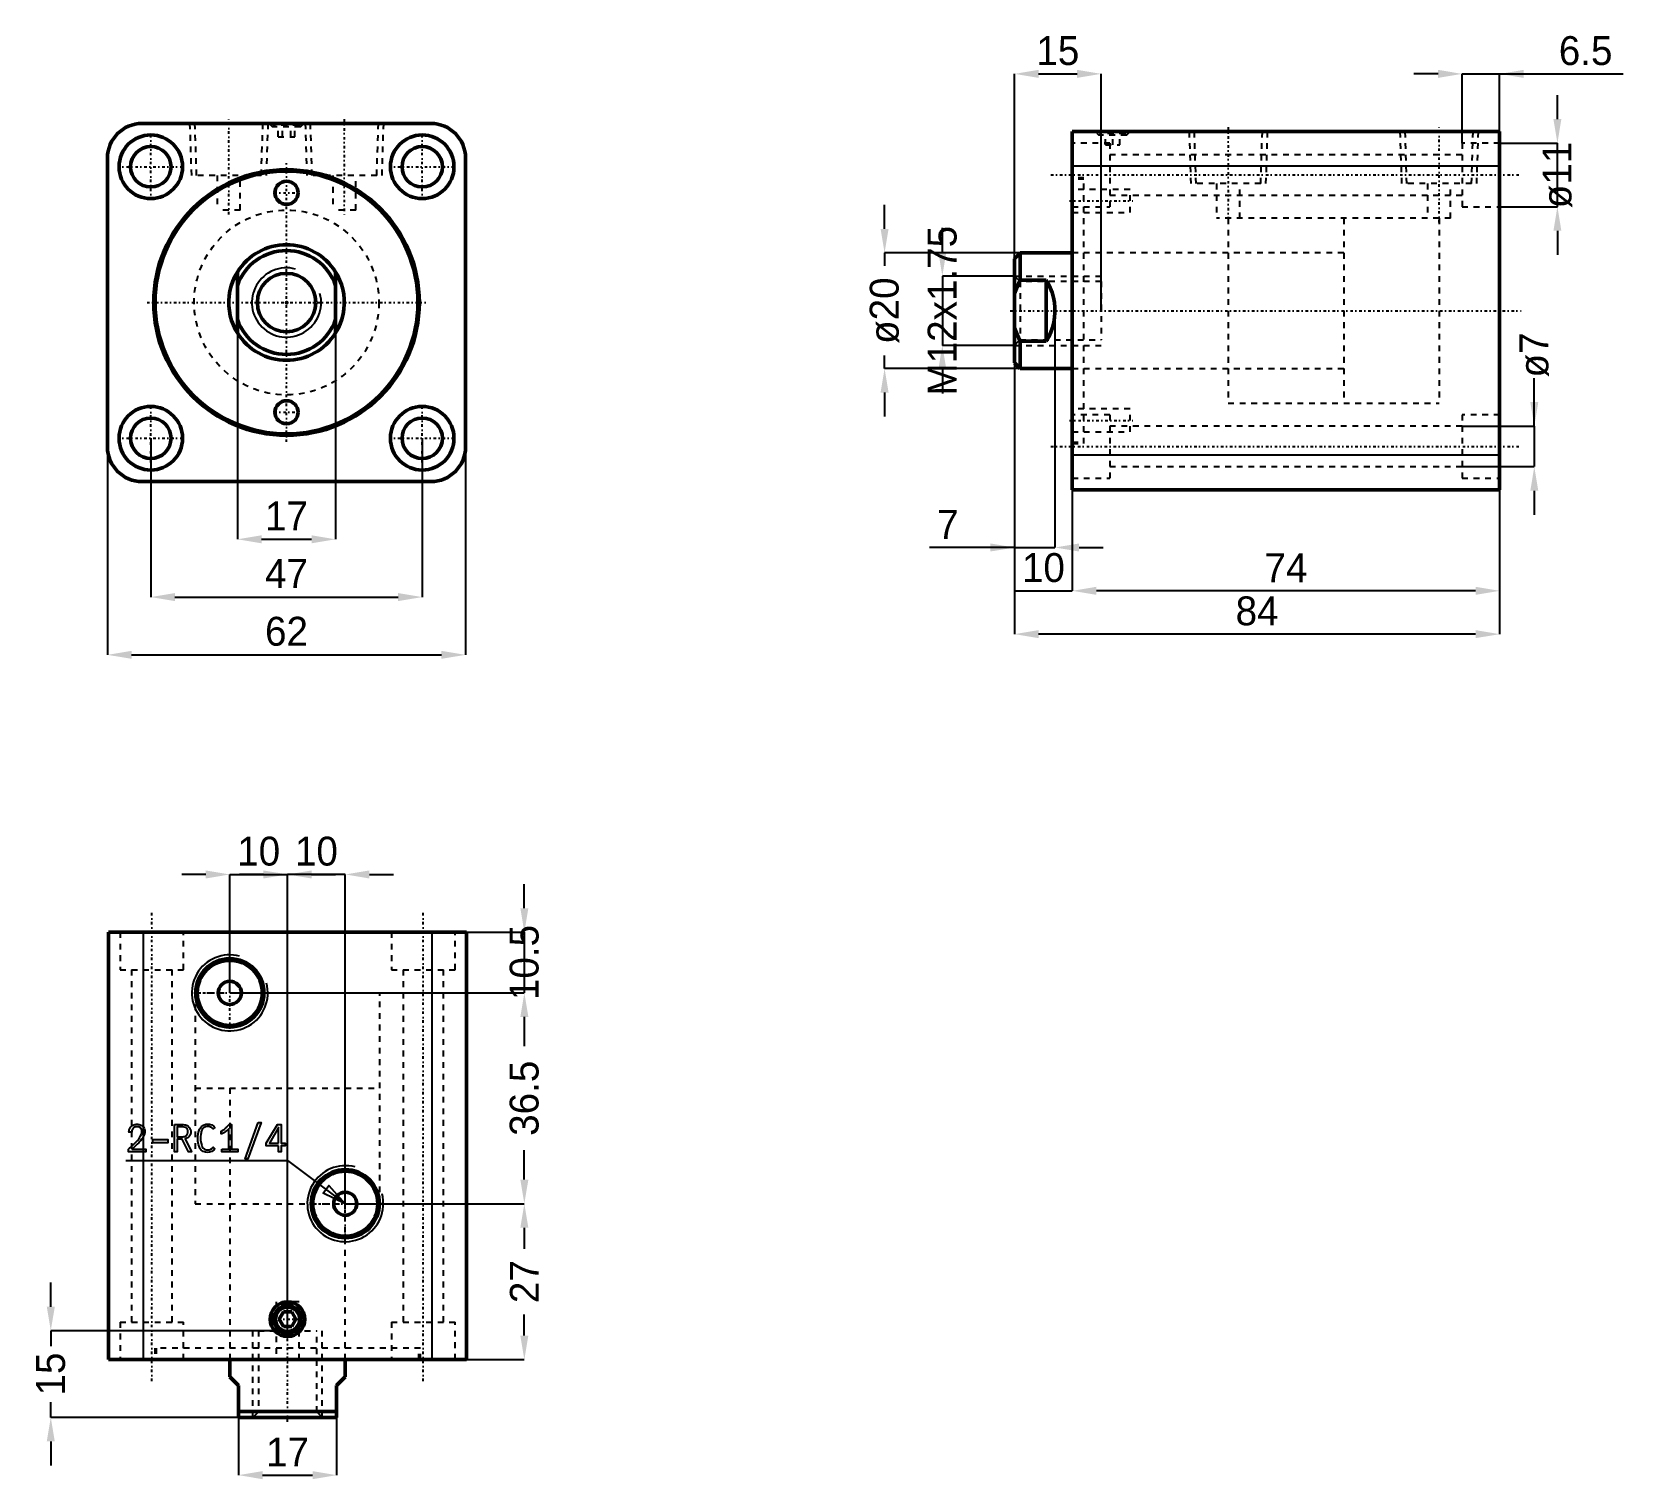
# Model space of a CAD drawing. Header units: millimetres. Extents: x -44 to 231, y -204 to 47.
import ezdxf

# ---------------------------------------------------------------- set-up
doc = ezdxf.new("R2010")
doc.units = ezdxf.units.MM
doc.linetypes.add('Center', pattern=[1.5, 0.45, -0.5, 0.05, -0.5])
doc.linetypes.add('Dashed', pattern=[2, 1, -1])
for name, color, linetype, lineweight in [('2d ConnectionPoints', 7, 'Continuous', 50), ('AM_0', 7, 'Continuous', 50), ('AM_4', 3, 'Continuous', 25), ('AM_5', 3, 'Continuous', 25), ('AM_7', 7, 'Center', 25), ('AM_9', 6, 'Dashed', 25)]:
    doc.layers.add(name, color=color, linetype=linetype, lineweight=lineweight)
doc.dimstyles.new('ISO-25', dxfattribs={"dimtxt": 2.5, "dimasz": 2.5, "dimexe": 1.25, "dimexo": 0.625, "dimtad": 1, "dimtxsty": 'Standard', "dimcen": 2.5, "dimadec": 0, "dimazin": 0, "dimtfac": 1, "dimtmove": 0, "dimatfit": 3, "dimfxl": 1, "dimarcsym": 0})

# ---------------------------------------------------------------- blocks, each defined once
blk = doc.blocks.new('1_RODcxhc_a_sd_32_20_IN_0_in_CXHC_A_IN_SD_32_20ST_0__CN_0')
at = {"layer": 'AM_0'}
for p, q in [((-8.5, -5.27), (-8.5, 5.27)), ((8.5, 5.27), (8.5, -5.27))]:
    blk.add_line(p, q, dxfattribs=at)
for points in [[(-8.5, 5.27), (-8.93, 4.51), (-9.29, 3.71), (-9.57, 2.89), (-9.79, 2.04), (-9.93, 1.18), (-10, 0.31), (-9.98, -0.56), (-9.9, -1.43), (-9.74, -2.29), (-9.5, -3.13), (-9.19, -3.94), (-8.81, -4.73), (-8.5, -5.27)], [(8.5, -5.27), (8.93, -4.51), (9.29, -3.71), (9.57, -2.89), (9.79, -2.04), (9.93, -1.18), (10, -0.31), (9.98, 0.56), (9.9, 1.43), (9.74, 2.29), (9.5, 3.13), (9.19, 3.94), (8.81, 4.73), (8.5, 5.27)]]:
    blk.add_lwpolyline(points, dxfattribs=at)
blk.add_circle((0, 0), 5.05, dxfattribs=at)
for radius, start, end in [(10, 31.7883, 148.2117), (9, 19.1881, 160.8119), (9, 199.1881, 340.8119), (10, 211.7883, 328.2117)]:
    blk.add_arc((0, 0), radius, start, end, dxfattribs=at)
at = {"layer": 'AM_5'}
blk.add_arc((0, 0), 6, 75, 15, dxfattribs=at)
blk = doc.blocks.new('2_bodycxhc_a_sd_32_20_0_in_CXHC_A_IN_SD_32_20ST_0__CN_0')
at = {"layer": 'AM_0'}
for p, q in [((25, 31), (-25, 31)), ((-31, 25), (-31, -25)), ((31, -25), (31, 25)), ((-25, -31), (25, -31))]:
    blk.add_line(p, q, dxfattribs=at)
for centre, radius in [((-23.5, 23.5), 5.5), ((23.5, 23.5), 5.5), ((-23.5, 23.5), 3.5), ((23.5, 23.5), 3.5), ((0, 0), 23), ((0, 0), 22.75), ((0, 19), 2), ((-23.5, -23.5), 5.5), ((0, -19), 2), ((23.5, -23.5), 5.5), ((-23.5, -23.5), 3.5), ((23.5, -23.5), 3.5)]:
    blk.add_circle(centre, radius, dxfattribs=at)
for centre, start, end in [((-25, 25), 90, 180), ((25, 25), 0, 90), ((-25, -25), 180, 270), ((25, -25), 270, 360)]:
    blk.add_arc(centre, 6, start, end, dxfattribs=at)
at = {"layer": 'AM_5', "linetype": 'Dashed'}
for p, q in [((-16.77, 31), (-16.48, 22)), ((-3.23, 31), (-3.52, 22)), ((3.23, 31), (3.52, 22)), ((16.77, 31), (16.48, 22))]:
    blk.add_line(p, q, dxfattribs=at)
at = {"layer": 'AM_7'}
for p, q in [((-10, 15.25), (-10, 31.75)), ((0, 31.03), (0, 30.37)), ((10, 31.75), (10, 15.25)), ((-23.5, 17.73), (-23.5, 29.27)), ((23.5, 17.73), (23.5, 29.27)), ((-29.27, 23.5), (-17.73, 23.5)), ((0, -24.15), (0, 24.15)), ((17.73, 23.5), (29.27, 23.5)), ((-2.1, 19), (2.1, 19)), ((-24.15, 0), (24.15, 0)), ((-23.5, -29.27), (-23.5, -17.73)), ((-2.1, -19), (2.1, -19)), ((23.5, -29.27), (23.5, -17.73)), ((-29.27, -23.5), (-17.73, -23.5)), ((17.73, -23.5), (29.27, -23.5))]:
    blk.add_line(p, q, dxfattribs=at)
at = {"layer": 'AM_9'}
for p, q in [((-15.91, 31), (-15.63, 22)), ((-4.37, 22), (-4.09, 31)), ((-3, 31), (-2.4, 30.4)), ((-2.1, 30.7), (-2.4, 30.4)), ((2.4, 30.4), (-2.4, 30.4)), ((2.1, 30.7), (-2.1, 30.7)), ((-1.44, 28.7), (-1.44, 30.7)), ((-0.72, 28.7), (-0.72, 30.7)), ((0.72, 28.7), (0.72, 30.7)), ((1.44, 28.7), (1.44, 30.7)), ((2.4, 30.4), (2.1, 30.7)), ((2.4, 30.4), (3, 31)), ((4.09, 31), (4.37, 22)), ((15.63, 22), (15.91, 31)), ((-1.44, 28.7), (1.44, 28.7)), ((-4.37, 22), (-15.63, 22)), ((-12, 22), (-12, 16)), ((-8, 16), (-8, 22)), ((15.63, 22), (4.37, 22)), ((8, 22), (8, 16)), ((12, 16), (12, 22)), ((-8, 16), (-12, 16)), ((12, 16), (8, 16))]:
    blk.add_line(p, q, dxfattribs=at)
blk.add_circle((0, 0), 16, dxfattribs=at)
blk = doc.blocks.new('*D3')
at = {"layer": 'AM_5', "color": 0, "lineweight": -2}
for p, q in [((-23.5, -23.5), (-23.5, -51)), ((23.5, -23.5), (23.5, -51)), ((-19.33, -51), (19.33, -51))]:
    blk.add_line(p, q, dxfattribs=at)
at = {"layer": 'AM_5', "color": 0}
for points in [[(-19.33, -50.31), (-19.33, -51.69), (-23.5, -51)], [(19.33, -51.69), (19.33, -50.31), (23.5, -51)]]:
    blk.add_solid(points, dxfattribs=at)
at = {"layer": 'Defpoints', "color": 0}
for p in [(-23.5, -23.5), (23.5, -23.5), (23.5, -51)]:
    blk.add_point(p, dxfattribs=at)
at = {"layer": 'AM_5', "color": 0, "insert": (0, -46.91), "char_height": 5, "attachment_point": 5}
blk.add_mtext('47', dxfattribs=at)
blk = doc.blocks.new('*D4')
at = {"layer": 'AM_5', "color": 0, "lineweight": -2}
for p, q in [((-31, -25), (-31, -61)), ((31, -25), (31, -61)), ((-26.83, -61), (26.83, -61))]:
    blk.add_line(p, q, dxfattribs=at)
at = {"layer": 'AM_5', "color": 0}
for points in [[(-26.83, -60.31), (-26.83, -61.69), (-31, -61)], [(26.83, -61.69), (26.83, -60.31), (31, -61)]]:
    blk.add_solid(points, dxfattribs=at)
at = {"layer": 'Defpoints', "color": 0}
for p in [(-31, -25), (31, -25), (31, -61)]:
    blk.add_point(p, dxfattribs=at)
at = {"layer": 'AM_5', "color": 0, "insert": (0, -56.95), "char_height": 5, "attachment_point": 5}
blk.add_mtext('62', dxfattribs=at)
blk = doc.blocks.new('*D5')
at = {"layer": 'AM_5', "color": 0, "lineweight": -2}
for p, q in [((-8.5, 0), (-8.5, -41)), ((8.5, 0), (8.5, -41)), ((-4.33, -41), (4.33, -41))]:
    blk.add_line(p, q, dxfattribs=at)
at = {"layer": 'AM_5', "color": 0}
for points in [[(-4.33, -40.31), (-4.33, -41.69), (-8.5, -41)], [(4.33, -41.69), (4.33, -40.31), (8.5, -41)]]:
    blk.add_solid(points, dxfattribs=at)
at = {"layer": 'Defpoints', "color": 0}
for p in [(-8.5, 0), (8.5, 0), (8.5, -41)]:
    blk.add_point(p, dxfattribs=at)
at = {"layer": 'AM_5', "color": 0, "insert": (0, -36.95), "char_height": 5, "attachment_point": 5}
blk.add_mtext('17', dxfattribs=at)
blk = doc.blocks.new('1_RODcxhc_a_sd_32_20_IN_0_in_CXHC_A_IN_SD_32_20ST_0__CN_2')
at = {"layer": 'AM_0'}
for p, q in [((-9, 10), (-10, 9)), ((-10, 9), (-10, -9)), ((0, 10), (-9, 10)), ((-9, 10), (-9, 5.27)), ((-4.5, 5.27), (-9, 5.27)), ((-4.5, 5.27), (-4.5, -5.27)), ((-9, -5.27), (-4.5, -5.27)), ((-9, -5.27), (-9, -10)), ((-10, -9), (-9, -10)), ((-9, -10), (0, -10))]:
    blk.add_line(p, q, dxfattribs=at)
for points in [[(-9, 5.27), (-9.55, 4.14), (-10, 2.96)], [(-4.5, -5.27), (-4.07, -4.51), (-3.71, -3.71), (-3.43, -2.89), (-3.21, -2.04), (-3.07, -1.18), (-3, -0.31), (-3.02, 0.56), (-3.1, 1.43), (-3.26, 2.29), (-3.5, 3.13), (-3.81, 3.94), (-4.19, 4.73), (-4.5, 5.27)], [(-10, -2.96), (-9.55, -4.13), (-9, -5.27)]]:
    blk.add_lwpolyline(points, dxfattribs=at)
at = {"layer": 'AM_5', "linetype": 'Dashed'}
for p, q in [((-10, 6), (5, 6)), ((-10, -6), (5, -6))]:
    blk.add_line(p, q, dxfattribs=at)
at = {"layer": 'AM_9'}
for p, q in [((63.5, 16), (47, 16)), ((47, 16), (47, -16)), ((63.5, 16), (63.5, -16)), ((47, 10), (0, 10)), ((-9.05, 5.05), (-10, 6)), ((5, 5.05), (-9.05, 5.05)), ((-9.05, 5.05), (-9.05, -5.05)), ((5, 5.05), (5, -5.05)), ((-10, -6), (-9.05, -5.05)), ((-9.05, -5.05), (5, -5.05)), ((0, -10), (47, -10)), ((47, -16), (63.5, -16))]:
    blk.add_line(p, q, dxfattribs=at)
blk = doc.blocks.new('2_bodycxhc_a_sd_32_20_0_in_CXHC_A_IN_SD_32_20ST_0__CN_2')
at = {"layer": 'AM_0'}
for p, q in [((74, 31), (0, 31)), ((0, -31), (0, 31)), ((74, -31), (74, 31)), ((74, -31), (0, -31))]:
    blk.add_line(p, q, dxfattribs=at)
at = {"layer": 'AM_4'}
for p, q in [((74, 25), (0, 25)), ((74, -25), (0, -25))]:
    blk.add_line(p, q, dxfattribs=at)
at = {"layer": 'AM_5', "linetype": 'Dashed'}
for p, q in [((20.23, 31), (20.52, 22)), ((33.77, 31), (33.48, 22)), ((56.73, 31), (57.02, 22)), ((70.27, 31), (69.98, 22))]:
    blk.add_line(p, q, dxfattribs=at)
at = {"layer": 'AM_7'}
for p, q in [((7, 31.03), (7, 30.37)), ((27, 31.75), (27, 15.25)), ((63.5, 15.25), (63.5, 31.75)), ((-3.7, 23.5), (77.7, 23.5)), ((-0.5, 19), (10.5, 19)), ((-10.75, 0), (77.7, 0)), ((-0.5, -19), (10.5, -19)), ((-3.7, -23.5), (77.7, -23.5))]:
    blk.add_line(p, q, dxfattribs=at)
at = {"layer": 'AM_9'}
for p, q in [((4, 31), (4.6, 30.4)), ((4.9, 30.7), (4.6, 30.4)), ((9.4, 30.4), (4.6, 30.4)), ((9.1, 30.7), (4.9, 30.7)), ((5.75, 28.7), (5.75, 30.7)), ((7, 28.7), (7, 30.7)), ((8.25, 28.7), (8.25, 30.7)), ((9.4, 30.4), (9.1, 30.7)), ((9.4, 30.4), (10, 31)), ((21.09, 31), (21.37, 22)), ((32.63, 22), (32.91, 31)), ((57.59, 31), (57.87, 22)), ((69.13, 22), (69.41, 31)), ((6.5, 29), (0, 29)), ((5.75, 28.7), (8.25, 28.7)), ((6.5, 29), (6.5, 18)), ((74, 29), (67.5, 29)), ((67.5, 29), (67.5, 18)), ((67.5, 27), (6.5, 27)), ((2, 23), (0, 23)), ((2, 22.75), (0, 22.75)), ((2, -23), (2, 23)), ((10, 21), (0, 21)), ((6.5, 20), (67.5, 20)), ((10, 17), (10, 21)), ((32.63, 22), (21.37, 22)), ((25, 22), (25, 16)), ((29, 16), (29, 22)), ((69.13, 22), (57.87, 22)), ((61.5, 22), (61.5, 16)), ((65.5, 16), (65.5, 22)), ((0, 18), (6.5, 18)), ((0, 17), (10, 17)), ((67.5, 18), (74, 18)), ((65.5, 16), (25, 16)), ((27, 16), (27, -16)), ((63.5, 16), (63.5, -16)), ((27, 10), (0, 10)), ((0, -10), (27, -10)), ((27, -16), (63.5, -16)), ((10, -17), (0, -17)), ((6.5, -18), (0, -18)), ((6.5, -18), (6.5, -29)), ((10, -21), (10, -17)), ((74, -18), (67.5, -18)), ((67.5, -18), (67.5, -29)), ((0, -21), (10, -21)), ((67.5, -20), (6.5, -20)), ((0, -22.75), (2, -22.75)), ((0, -23), (2, -23)), ((6.5, -27), (67.5, -27)), ((0, -29), (6.5, -29)), ((67.5, -29), (74, -29))]:
    blk.add_line(p, q, dxfattribs=at)
blk = doc.blocks.new('*D19')
at = {"layer": 'AM_5', "color": 0, "lineweight": -2}
for p, q in [((103.56, 12.75), (103.56, 16.91)), ((127.06, 8.58), (103.56, 8.58)), ((103.56, 8.58), (103.56, 6.33)), ((103.56, -11.42), (103.56, -9.17)), ((127.06, -11.42), (103.56, -11.42)), ((103.56, -15.59), (103.56, -19.75))]:
    blk.add_line(p, q, dxfattribs=at)
at = {"layer": 'AM_5', "color": 0}
for points in [[(102.87, 12.75), (104.25, 12.75), (103.56, 8.58)], [(104.25, -15.59), (102.87, -15.59), (103.56, -11.42)]]:
    blk.add_solid(points, dxfattribs=at)
at = {"layer": 'Defpoints', "color": 0}
for p in [(127.06, 8.58), (103.56, -11.42), (127.06, -11.42)]:
    blk.add_point(p, dxfattribs=at)
at = {"layer": 'AM_5', "color": 0, "insert": (103.56, -1.42), "char_height": 5, "attachment_point": 5, "rotation": 90}
blk.add_mtext('ø20', dxfattribs=at)
blk = doc.blocks.new('*D20')
at = {"layer": 'AM_5', "color": 0, "lineweight": -2}
for p, q in [((126.06, -1.42), (126.06, -42.42)), ((133.06, -1.42), (133.06, -42.42)), ((126.06, -42.42), (111.35, -42.42)), ((126.06, -42.42), (133.06, -42.42)), ((137.23, -42.42), (141.39, -42.42))]:
    blk.add_line(p, q, dxfattribs=at)
at = {"layer": 'AM_5', "color": 0}
for points in [[(121.89, -43.11), (121.89, -41.72), (126.06, -42.42)], [(137.23, -41.72), (137.23, -43.11), (133.06, -42.42)]]:
    blk.add_solid(points, dxfattribs=at)
at = {"layer": 'Defpoints', "color": 0}
for p in [(126.06, -1.42), (133.06, -1.42), (133.06, -42.42)]:
    blk.add_point(p, dxfattribs=at)
at = {"layer": 'AM_5', "color": 0, "insert": (114.52, -38.42), "char_height": 5, "attachment_point": 5}
blk.add_mtext('7', dxfattribs=at)
blk = doc.blocks.new('*D21')
at = {"layer": 'AM_5', "color": 0, "lineweight": -2}
for p, q in [((126.06, -1.42), (126.06, -49.92)), ((136.06, -26.42), (136.06, -49.92)), ((126.06, -49.92), (136.06, -49.92))]:
    blk.add_line(p, q, dxfattribs=at)
at = {"layer": 'Defpoints', "color": 0}
for p in [(126.06, -1.42), (136.06, -26.42), (136.06, -49.92)]:
    blk.add_point(p, dxfattribs=at)
at = {"layer": 'AM_5', "color": 0, "insert": (131.06, -45.92), "char_height": 5, "attachment_point": 5}
blk.add_mtext('10', dxfattribs=at)
blk = doc.blocks.new('*D22')
at = {"layer": 'AM_5', "color": 0, "lineweight": -2}
for p, q in [((136.06, -26.42), (136.06, -49.92)), ((210.06, -32.42), (210.06, -49.92)), ((205.89, -49.92), (140.23, -49.92))]:
    blk.add_line(p, q, dxfattribs=at)
at = {"layer": 'AM_5', "color": 0}
for points in [[(140.23, -49.22), (140.23, -50.61), (136.06, -49.92)], [(205.89, -50.61), (205.89, -49.22), (210.06, -49.92)]]:
    blk.add_solid(points, dxfattribs=at)
at = {"layer": 'Defpoints', "color": 0}
for p in [(136.06, -26.42), (210.06, -32.42), (136.06, -49.92)]:
    blk.add_point(p, dxfattribs=at)
at = {"layer": 'AM_5', "color": 0, "insert": (173.06, -45.92), "char_height": 5, "attachment_point": 5}
blk.add_mtext('74', dxfattribs=at)
blk = doc.blocks.new('*D23')
at = {"layer": 'AM_5', "color": 0, "lineweight": -2}
for p, q in [((126.06, -1.42), (126.06, -57.42)), ((210.06, -32.42), (210.06, -57.42)), ((205.89, -57.42), (130.23, -57.42))]:
    blk.add_line(p, q, dxfattribs=at)
at = {"layer": 'AM_5', "color": 0}
for points in [[(130.23, -56.72), (130.23, -58.11), (126.06, -57.42)], [(205.89, -58.11), (205.89, -56.72), (210.06, -57.42)]]:
    blk.add_solid(points, dxfattribs=at)
at = {"layer": 'Defpoints', "color": 0}
for p in [(126.06, -1.42), (210.06, -32.42), (126.06, -57.42)]:
    blk.add_point(p, dxfattribs=at)
at = {"layer": 'AM_5', "color": 0, "insert": (168.06, -53.42), "char_height": 5, "attachment_point": 5}
blk.add_mtext('84', dxfattribs=at)
blk = doc.blocks.new('*D24')
at = {"layer": 'AM_5', "color": 0, "lineweight": -2}
for p, q in [((216.06, -21.42), (216.06, -13.09)), ((203.56, -21.42), (216.06, -21.42)), ((216.06, -21.42), (216.06, -28.42)), ((203.56, -28.42), (216.06, -28.42)), ((216.06, -32.59), (216.06, -36.75))]:
    blk.add_line(p, q, dxfattribs=at)
at = {"layer": 'AM_5', "color": 0}
for points in [[(215.37, -17.25), (216.75, -17.25), (216.06, -21.42)], [(216.75, -32.59), (215.37, -32.59), (216.06, -28.42)]]:
    blk.add_solid(points, dxfattribs=at)
at = {"layer": 'Defpoints', "color": 0}
for p in [(203.56, -21.42), (203.56, -28.42), (216.06, -28.42)]:
    blk.add_point(p, dxfattribs=at)
at = {"layer": 'AM_5', "color": 0, "insert": (216.06, -9.09), "char_height": 5, "attachment_point": 5, "rotation": 90}
blk.add_mtext('ø7', dxfattribs=at)
blk = doc.blocks.new('*D25')
at = {"layer": 'AM_5', "color": 0, "lineweight": -2}
for p, q in [((220.06, 31.75), (220.06, 35.91)), ((210.06, 27.58), (220.06, 27.58)), ((220.06, 16.58), (220.06, 27.58)), ((210.06, 16.58), (220.06, 16.58)), ((220.06, 12.41), (220.06, 8.25))]:
    blk.add_line(p, q, dxfattribs=at)
at = {"layer": 'AM_5', "color": 0}
for points in [[(219.37, 31.75), (220.75, 31.75), (220.06, 27.58)], [(220.75, 12.41), (219.37, 12.41), (220.06, 16.58)]]:
    blk.add_solid(points, dxfattribs=at)
at = {"layer": 'Defpoints', "color": 0}
for p in [(210.06, 27.58), (220.06, 27.58), (210.06, 16.58)]:
    blk.add_point(p, dxfattribs=at)
at = {"layer": 'AM_5', "color": 0, "insert": (220.06, 22.08), "char_height": 5, "attachment_point": 5, "rotation": 90}
blk.add_mtext('ø11', dxfattribs=at)
blk = doc.blocks.new('*D26')
at = {"layer": 'AM_5', "color": 0, "lineweight": -2}
for p, q in [((199.39, 39.58), (195.23, 39.58)), ((203.56, 27.58), (203.56, 39.58)), ((203.56, 39.58), (210.06, 39.58)), ((210.06, 27.58), (210.06, 39.58)), ((210.06, 39.58), (231.45, 39.58))]:
    blk.add_line(p, q, dxfattribs=at)
at = {"layer": 'AM_5', "color": 0}
for points in [[(199.39, 38.89), (199.39, 40.28), (203.56, 39.58)], [(214.23, 40.28), (214.23, 38.89), (210.06, 39.58)]]:
    blk.add_solid(points, dxfattribs=at)
at = {"layer": 'Defpoints', "color": 0}
for p in [(210.06, 39.58), (203.56, 27.58), (210.06, 27.58)]:
    blk.add_point(p, dxfattribs=at)
at = {"layer": 'AM_5', "color": 0, "insert": (224.95, 43.58), "char_height": 5, "attachment_point": 5}
blk.add_mtext('6.5', dxfattribs=at)
blk = doc.blocks.new('*D27')
at = {"layer": 'AM_5', "color": 0, "lineweight": -2}
for p, q in [((126.06, -1.42), (126.06, 39.58)), ((130.23, 39.58), (136.89, 39.58)), ((141.06, -1.42), (141.06, 39.58))]:
    blk.add_line(p, q, dxfattribs=at)
at = {"layer": 'AM_5', "color": 0}
for points in [[(130.23, 40.28), (130.23, 38.89), (126.06, 39.58)], [(136.89, 38.89), (136.89, 40.28), (141.06, 39.58)]]:
    blk.add_solid(points, dxfattribs=at)
at = {"layer": 'Defpoints', "color": 0}
for p in [(141.06, 39.58), (126.06, -1.42), (141.06, -1.42)]:
    blk.add_point(p, dxfattribs=at)
at = {"layer": 'AM_5', "color": 0, "insert": (133.56, 43.58), "char_height": 5, "attachment_point": 5}
blk.add_mtext('15', dxfattribs=at)
blk = doc.blocks.new('*D28')
at = {"layer": 'AM_5', "color": 0, "lineweight": -2}
for p, q in [((113.56, 8.75), (113.56, 12.91)), ((126.06, 4.58), (113.56, 4.58)), ((113.56, 4.58), (113.56, -7.42)), ((126.06, -7.42), (113.56, -7.42)), ((113.56, -11.59), (113.56, -15.75))]:
    blk.add_line(p, q, dxfattribs=at)
at = {"layer": 'AM_5', "color": 0}
for points in [[(112.87, 8.75), (114.25, 8.75), (113.56, 4.58)], [(114.25, -11.59), (112.87, -11.59), (113.56, -7.42)]]:
    blk.add_solid(points, dxfattribs=at)
at = {"layer": 'Defpoints', "color": 0}
for p in [(126.06, 4.58), (113.56, -7.42), (126.06, -7.42)]:
    blk.add_point(p, dxfattribs=at)
at = {"layer": 'AM_5', "color": 0, "insert": (113.56, -1.42), "char_height": 5, "attachment_point": 5, "rotation": 90}
blk.add_mtext('M12x1.75', dxfattribs=at)
blk = doc.blocks.new('1_RODcxhc_a_sd_32_20_IN_0_in_CXHC_A_IN_SD_32_20ST_0__CN_4')
at = {"layer": 'AM_0'}
for p, q in [((-10, 0), (-10, -3)), ((10, -3), (10, 0)), ((-8.5, -4.5), (-10, -3)), ((-8.5, -10), (-8.5, -4.5)), ((10, -3), (8.5, -4.5)), ((8.5, -4.5), (8.5, -10)), ((-8.5, -9), (8.5, -9)), ((-8.5, -10), (8.5, -10))]:
    blk.add_line(p, q, dxfattribs=at)
at = {"layer": 'AM_5', "linetype": 'Dashed'}
for p, q in [((-6, -10), (-6, 5)), ((6, -10), (6, 5))]:
    blk.add_line(p, q, dxfattribs=at)
at = {"layer": 'AM_7'}
blk.add_line((0, -10.75), (0, 77.7), dxfattribs=at)
at = {"layer": 'AM_9'}
for p, q in [((-16, 63.5), (16, 63.5)), ((-16, 63.5), (-16, 47)), ((16, 47), (16, 63.5)), ((-16, 47), (16, 47)), ((-10, 47), (-10, 0)), ((10, 0), (10, 47)), ((-5.053, 5), (5.053, 5)), ((-5.053, 5), (-5.053, -9.053)), ((5.053, -9.053), (5.053, 5)), ((-5.053, -9.053), (-6, -10)), ((-5.053, -9.053), (5.053, -9.053)), ((6, -10), (5.053, -9.053))]:
    blk.add_line(p, q, dxfattribs=at)
blk = doc.blocks.new('2_bodycxhc_a_sd_32_20_0_in_CXHC_A_IN_SD_32_20ST_0__CN_4')
at = {"layer": 'AM_0'}
for p, q in [((-31, 74), (-31, 0)), ((31, 74), (-31, 74)), ((31, 74), (31, 0)), ((-0.72, 8.25), (-1.44, 7)), ((-1.44, 7), (-0.72, 5.75)), ((0.72, 8.25), (-0.72, 8.25)), ((-0.72, 5.75), (0.72, 5.75)), ((1.44, 7), (0.72, 8.25)), ((0.72, 5.75), (1.44, 7)), ((31, 0), (-31, 0))]:
    blk.add_line(p, q, dxfattribs=at)
for centre, radius in [((-10, 63.5), 5.91), ((-10, 63.5), 5.63), ((-10, 63.5), 2), ((10, 27), 5.91), ((10, 27), 5.63), ((10, 27), 2), ((0, 7), 3), ((0, 7), 2.4), ((0, 7), 2.1)]:
    blk.add_circle(centre, radius, dxfattribs=at)
at = {"layer": 'AM_4'}
for p, q in [((-25, 74), (-25, 0)), ((25, 74), (25, 0))]:
    blk.add_line(p, q, dxfattribs=at)
at = {"layer": 'AM_5'}
for centre in [(-10, 63.5), (10, 27)]:
    blk.add_arc(centre, 6.58, 75, 15, dxfattribs=at)
at = {"layer": 'AM_7'}
for p, q in [((-23.5, -3.7), (-23.5, 77.7)), ((23.5, -3.7), (23.5, 77.7)), ((-10, 57.29), (-10, 69.71)), ((-16.21, 63.5), (-3.79, 63.5)), ((10, 20.79), (10, 33.21)), ((3.79, 27), (16.21, 27)), ((-3.15, 7), (3.15, 7))]:
    blk.add_line(p, q, dxfattribs=at)
at = {"layer": 'AM_9'}
for p, q in [((-29, 74), (-29, 67.5)), ((-18, 67.5), (-18, 74)), ((18, 74), (18, 67.5)), ((29, 67.5), (29, 74)), ((-29, 67.5), (-18, 67.5)), ((-27, 67.5), (-27, 6.5)), ((-20, 6.5), (-20, 67.5)), ((18, 67.5), (29, 67.5)), ((20, 67.5), (20, 6.5)), ((27, 6.5), (27, 67.5)), ((-16, 63.5), (16, 63.5)), ((-16, 63.5), (-16, 27)), ((16, 27), (16, 63.5)), ((-16, 27), (16, 27)), ((-10, 27), (-10, 0)), ((10, 0), (10, 27)), ((2, 10), (-2, 10)), ((-2, 10), (-2, 0)), ((2, 0), (2, 10)), ((-29, 6.5), (-18, 6.5)), ((-29, 6.5), (-29, 0)), ((-18, 0), (-18, 6.5)), ((18, 6.5), (29, 6.5)), ((18, 6.5), (18, 0)), ((29, 0), (29, 6.5)), ((23, 2), (-23, 2)), ((-23, 2), (-23, 0)), ((-22.75, 2), (-22.75, 0)), ((22.75, 0), (22.75, 2)), ((23, 0), (23, 2))]:
    blk.add_line(p, q, dxfattribs=at)
blk = doc.blocks.new('*D40')
at = {"layer": 'AM_5', "color": 0, "lineweight": -2}
for p, q in [((-8.32, -193.02), (-8.32, -203.02)), ((8.68, -193.02), (8.68, -203.02)), ((-4.15, -203.02), (4.51, -203.02))]:
    blk.add_line(p, q, dxfattribs=at)
at = {"layer": 'AM_5', "color": 0}
for points in [[(-4.15, -202.33), (-4.15, -203.72), (-8.32, -203.02)], [(4.51, -203.72), (4.51, -202.33), (8.68, -203.02)]]:
    blk.add_solid(points, dxfattribs=at)
at = {"layer": 'Defpoints', "color": 0}
for p in [(-8.32, -193.02), (8.68, -193.02), (8.68, -203.02)]:
    blk.add_point(p, dxfattribs=at)
at = {"layer": 'AM_5', "color": 0, "insert": (0.18, -199.02), "char_height": 5, "attachment_point": 5}
blk.add_mtext('17', dxfattribs=at)
blk = doc.blocks.new('*D41')
at = {"layer": 'AM_5', "color": 0, "lineweight": -2}
for p, q in [((-40.82, -173.86), (-40.82, -169.69)), ((0.18, -178.02), (-40.82, -178.02)), ((-40.82, -178.02), (-40.82, -180.69)), ((-40.82, -193.02), (-40.82, -190.36)), ((-8.32, -193.02), (-40.82, -193.02)), ((-40.82, -197.19), (-40.82, -201.36))]:
    blk.add_line(p, q, dxfattribs=at)
at = {"layer": 'AM_5', "color": 0}
for points in [[(-41.51, -173.86), (-40.12, -173.86), (-40.82, -178.02)], [(-40.12, -197.19), (-41.51, -197.19), (-40.82, -193.02)]]:
    blk.add_solid(points, dxfattribs=at)
at = {"layer": 'Defpoints', "color": 0}
for p in [(-40.82, -178.02), (0.18, -178.02), (-8.32, -193.02)]:
    blk.add_point(p, dxfattribs=at)
at = {"layer": 'AM_5', "color": 0, "insert": (-40.82, -185.52), "char_height": 5, "attachment_point": 5, "rotation": 90}
blk.add_mtext('15', dxfattribs=at)
blk = doc.blocks.new('*D42')
at = {"layer": 'AM_5', "color": 0, "lineweight": -2}
for p, q in [((10.18, -156.02), (41.18, -156.02)), ((41.18, -160.19), (41.18, -163.86)), ((41.18, -178.86), (41.18, -175.19)), ((31.18, -183.02), (41.18, -183.02))]:
    blk.add_line(p, q, dxfattribs=at)
at = {"layer": 'AM_5', "color": 0}
for points in [[(41.88, -160.19), (40.49, -160.19), (41.18, -156.02)], [(40.49, -178.86), (41.88, -178.86), (41.18, -183.02)]]:
    blk.add_solid(points, dxfattribs=at)
at = {"layer": 'Defpoints', "color": 0}
for p in [(10.18, -156.02), (41.18, -156.02), (31.18, -183.02)]:
    blk.add_point(p, dxfattribs=at)
at = {"layer": 'AM_5', "color": 0, "insert": (41.18, -169.52), "char_height": 5, "attachment_point": 5, "rotation": 90}
blk.add_mtext('27', dxfattribs=at)
blk = doc.blocks.new('*D43')
at = {"layer": 'AM_5', "color": 0, "lineweight": -2}
for p, q in [((-9.82, -119.52), (41.18, -119.52)), ((41.18, -123.69), (41.18, -128.77)), ((41.18, -151.86), (41.18, -146.77)), ((10.18, -156.02), (41.18, -156.02))]:
    blk.add_line(p, q, dxfattribs=at)
at = {"layer": 'AM_5', "color": 0}
for points in [[(41.88, -123.69), (40.49, -123.69), (41.18, -119.52)], [(40.49, -151.86), (41.88, -151.86), (41.18, -156.02)]]:
    blk.add_solid(points, dxfattribs=at)
at = {"layer": 'Defpoints', "color": 0}
for p in [(-9.82, -119.52), (10.18, -156.02), (41.18, -156.02)]:
    blk.add_point(p, dxfattribs=at)
at = {"layer": 'AM_5', "color": 0, "insert": (41.18, -137.77), "char_height": 5, "attachment_point": 5, "rotation": 90}
blk.add_mtext('36.5', dxfattribs=at)
blk = doc.blocks.new('*D44')
at = {"layer": 'AM_5', "color": 0, "lineweight": -2}
for p, q in [((41.18, -104.86), (41.18, -100.69)), ((23.68, -109.02), (41.18, -109.02)), ((41.18, -109.02), (41.18, -119.52)), ((-9.82, -119.52), (41.18, -119.52)), ((41.18, -123.69), (41.18, -127.86))]:
    blk.add_line(p, q, dxfattribs=at)
at = {"layer": 'AM_5', "color": 0}
for points in [[(40.49, -104.86), (41.88, -104.86), (41.18, -109.02)], [(41.88, -123.69), (40.49, -123.69), (41.18, -119.52)]]:
    blk.add_solid(points, dxfattribs=at)
at = {"layer": 'Defpoints', "color": 0}
for p in [(23.68, -109.02), (-9.82, -119.52), (41.18, -119.52)]:
    blk.add_point(p, dxfattribs=at)
at = {"layer": 'AM_5', "color": 0, "insert": (41.18, -114.27), "char_height": 5, "attachment_point": 5, "rotation": 90}
blk.add_mtext('10.5', dxfattribs=at)
blk = doc.blocks.new('*D45')
at = {"layer": 'AM_5', "color": 0, "lineweight": -2}
for p, q in [((-13.99, -99.02), (-18.15, -99.02)), ((-9.82, -119.52), (-9.82, -99.02)), ((-9.82, -99.02), (0.18, -99.02)), ((0.18, -178.02), (0.18, -99.02)), ((4.35, -99.02), (8.51, -99.02))]:
    blk.add_line(p, q, dxfattribs=at)
at = {"layer": 'AM_5', "color": 0}
for points in [[(-13.99, -99.72), (-13.99, -98.33), (-9.82, -99.02)], [(4.35, -98.33), (4.35, -99.72), (0.18, -99.02)]]:
    blk.add_solid(points, dxfattribs=at)
at = {"layer": 'Defpoints', "color": 0}
for p in [(0.18, -99.02), (-9.82, -119.52), (0.18, -178.02)]:
    blk.add_point(p, dxfattribs=at)
at = {"layer": 'AM_5', "color": 0, "insert": (-4.82, -95.02), "char_height": 5, "attachment_point": 5}
blk.add_mtext('10', dxfattribs=at)
blk = doc.blocks.new('*D46')
at = {"layer": 'AM_5', "color": 0, "lineweight": -2}
for p, q in [((-3.99, -99.02), (-8.15, -99.02)), ((0.18, -178.02), (0.18, -99.02)), ((10.18, -99.02), (0.18, -99.02)), ((10.18, -156.02), (10.18, -99.02)), ((14.35, -99.02), (18.51, -99.02))]:
    blk.add_line(p, q, dxfattribs=at)
at = {"layer": 'AM_5', "color": 0}
for points in [[(-3.99, -99.72), (-3.99, -98.33), (0.18, -99.02)], [(14.35, -98.33), (14.35, -99.72), (10.18, -99.02)]]:
    blk.add_solid(points, dxfattribs=at)
at = {"layer": 'Defpoints', "color": 0}
for p in [(0.18, -99.02), (10.18, -156.02), (0.18, -178.02)]:
    blk.add_point(p, dxfattribs=at)
at = {"layer": 'AM_5', "color": 0, "insert": (5.18, -95.02), "char_height": 5, "attachment_point": 5}
blk.add_mtext('10', dxfattribs=at)
blk = doc.blocks.new('*D47')
at = {"layer": 'AM_5', "color": 0, "lineweight": -2}
for p, q in [((-8.32, -193.02), (-8.32, -203.02)), ((8.68, -193.02), (8.68, -203.02)), ((-4.15, -203.02), (4.51, -203.02))]:
    blk.add_line(p, q, dxfattribs=at)
at = {"layer": 'AM_5', "color": 0}
for points in [[(-4.15, -202.33), (-4.15, -203.72), (-8.32, -203.02)], [(4.51, -203.72), (4.51, -202.33), (8.68, -203.02)]]:
    blk.add_solid(points, dxfattribs=at)
at = {"layer": 'Defpoints', "color": 0}
for p in [(-8.32, -193.02), (8.68, -193.02), (8.68, -203.02)]:
    blk.add_point(p, dxfattribs=at)
at = {"layer": 'AM_5', "color": 0, "insert": (0.18, -199.02), "char_height": 5, "attachment_point": 5}
blk.add_mtext('17', dxfattribs=at)

msp = doc.modelspace()

# ---------------------------------------------------------------- linework, layer by layer
at = {"layer": '2d ConnectionPoints'}
for p in [(0, 0), (136.06, -1.419), (0.181, -183.023)]:
    msp.add_point(p, dxfattribs=at)
at = {"layer": 'AM_5'}
for p, q in [((-27.819, -148.523), (0.181, -148.523)), ((0.181, -148.523), (10.181, -156.023))]:
    msp.add_line(p, q, dxfattribs=at)
for points in [[(-27.172, -146.412), (-27.172, -146.412), (-26.958, -146.216), (-26.653, -145.93), (-26.653, -145.93), (-26.367, -145.653), (-26.187, -145.474), (-26.187, -145.474), (-26.015, -145.293), (-25.768, -145.009), (-25.768, -145.009), (-25.535, -144.709), (-25.388, -144.501), (-25.388, -144.501), (-25.258, -144.293), (-25.117, -143.997), (-25.117, -143.997), (-25.041, -143.72), (-25.027, -143.545), (-25.027, -143.545), (-25.031, -143.447), (-25.054, -143.309), (-25.054, -143.309), (-25.098, -143.18), (-25.137, -143.1), (-25.137, -143.1), (-25.185, -143.025), (-25.269, -142.927), (-25.269, -142.927), (-25.367, -142.844), (-25.441, -142.798), (-25.441, -142.798), (-25.52, -142.759), (-25.646, -142.717), (-25.646, -142.717), (-25.781, -142.695), (-25.875, -142.69), (-25.875, -142.69), (-25.979, -142.695), (-26.127, -142.718), (-26.127, -142.718), (-26.264, -142.761), (-26.35, -142.801), (-26.35, -142.801), (-26.429, -142.849), (-26.535, -142.936), (-26.535, -142.936), (-26.624, -143.041), (-26.675, -143.121), (-26.675, -143.121), (-26.717, -143.208), (-26.762, -143.35), (-26.762, -143.35), (-26.787, -143.505), (-26.792, -143.617), (-27.279, -143.617), (-27.279, -143.617), (-27.272, -143.45), (-27.232, -143.218), (-27.232, -143.218), (-27.158, -143.007), (-27.091, -142.879), (-27.091, -142.879), (-27.01, -142.761), (-26.869, -142.608), (-26.869, -142.608), (-26.705, -142.481), (-26.582, -142.411), (-26.582, -142.411), (-26.451, -142.354), (-26.245, -142.291), (-26.245, -142.291), (-26.027, -142.258), (-25.875, -142.252), (-25.875, -142.252), (-25.733, -142.258), (-25.527, -142.289), (-25.527, -142.289), (-25.329, -142.347), (-25.202, -142.401), (-25.202, -142.401), (-25.083, -142.467), (-24.922, -142.586), (-24.922, -142.586), (-24.783, -142.73), (-24.703, -142.84), (-24.703, -142.84), (-24.636, -142.96), (-24.563, -143.155), (-24.563, -143.155), (-24.524, -143.369), (-24.517, -143.522), (-24.517, -143.522), (-24.528, -143.696), (-24.586, -143.962), (-24.586, -143.962), (-24.693, -144.236), (-24.793, -144.423), (-24.793, -144.423), (-24.907, -144.608), (-25.092, -144.877), (-25.092, -144.877), (-25.294, -145.134), (-25.438, -145.299), (-25.438, -145.299), (-25.593, -145.466), (-25.853, -145.737), (-25.853, -145.737), (-26.146, -146.032), (-26.359, -146.243), (-26.704, -146.581), (-24.377, -146.584), (-24.377, -147.023), (-27.344, -147.023), (-27.344, -146.568), (-27.172, -146.412)], [(-19.403, -142.31), (-18.031, -142.31), (-18.031, -142.31), (-17.89, -142.316), (-17.683, -142.344), (-17.683, -142.344), (-17.479, -142.397), (-17.345, -142.447), (-17.345, -142.447), (-17.217, -142.507), (-17.043, -142.621), (-17.043, -142.621), (-16.889, -142.762), (-16.798, -142.871), (-16.798, -142.871), (-16.72, -142.992), (-16.636, -143.195), (-16.636, -143.195), (-16.59, -143.424), (-16.582, -143.591), (-16.582, -143.591), (-16.592, -143.775), (-16.648, -144.025), (-16.648, -144.025), (-16.752, -144.244), (-16.848, -144.372), (-16.848, -144.372), (-16.961, -144.487), (-17.155, -144.631), (-17.155, -144.631), (-17.378, -144.743), (-17.544, -144.8), (-16.465, -147.055), (-16.991, -147.055), (-18.044, -144.878), (-18.116, -144.878), (-18.922, -144.878), (-18.922, -147.023), (-19.403, -147.023), (-19.403, -142.31)], [(-18.259, -144.455), (-18.259, -144.455), (-18.121, -144.453), (-17.93, -144.44), (-17.93, -144.44), (-17.758, -144.417), (-17.654, -144.395), (-17.654, -144.395), (-17.558, -144.366), (-17.426, -144.302), (-17.426, -144.302), (-17.311, -144.216), (-17.243, -144.145), (-17.243, -144.145), (-17.185, -144.061), (-17.122, -143.91), (-17.122, -143.91), (-17.089, -143.725), (-17.082, -143.584), (-17.082, -143.584), (-17.094, -143.404), (-17.156, -143.177), (-17.156, -143.177), (-17.272, -143.002), (-17.379, -142.913), (-17.379, -142.913), (-17.504, -142.843), (-17.714, -142.768), (-17.714, -142.768), (-17.95, -142.727), (-18.122, -142.72), (-18.922, -142.72), (-18.922, -144.455), (-18.259, -144.455)], [(-13.687, -147.133), (-13.687, -147.133), (-14.004, -147.109), (-14.417, -146.981), (-14.417, -146.981), (-14.755, -146.744), (-14.938, -146.525), (-14.938, -146.525), (-15.088, -146.259), (-15.25, -145.773), (-15.25, -145.773), (-15.337, -145.183), (-15.354, -144.731), (-15.354, -144.731), (-15.336, -144.255), (-15.242, -143.637), (-15.242, -143.637), (-15.068, -143.135), (-14.907, -142.864), (-14.907, -142.864), (-14.713, -142.644), (-14.364, -142.405), (-14.364, -142.405), (-13.945, -142.276), (-13.628, -142.252), (-13.628, -142.252), (-13.324, -142.275), (-12.923, -142.395), (-12.923, -142.395), (-12.587, -142.62), (-12.4, -142.827), (-12.712, -143.08), (-12.712, -143.08), (-12.799, -142.988), (-12.933, -142.873), (-12.933, -142.873), (-13.069, -142.787), (-13.162, -142.746), (-13.162, -142.746), (-13.253, -142.714), (-13.386, -142.68), (-13.386, -142.68), (-13.514, -142.661), (-13.596, -142.658), (-13.596, -142.658), (-13.78, -142.667), (-14.027, -142.716), (-14.027, -142.716), (-14.237, -142.806), (-14.358, -142.889), (-14.358, -142.889), (-14.464, -142.989), (-14.598, -143.172), (-14.598, -143.172), (-14.703, -143.392), (-14.757, -143.56), (-14.757, -143.56), (-14.8, -143.745), (-14.846, -144.057), (-14.846, -144.057), (-14.871, -144.411), (-14.876, -144.67), (-14.876, -144.67), (-14.865, -145.051), (-14.804, -145.552), (-14.804, -145.552), (-14.691, -145.967), (-14.587, -146.196), (-14.587, -146.196), (-14.457, -146.384), (-14.211, -146.589), (-14.211, -146.589), (-13.901, -146.699), (-13.661, -146.72), (-13.661, -146.72), (-13.408, -146.701), (-13.08, -146.601), (-13.08, -146.601), (-12.815, -146.415), (-12.673, -146.243), (-12.383, -146.503), (-12.383, -146.503), (-12.56, -146.73), (-12.904, -146.976), (-12.904, -146.976), (-13.342, -147.108), (-13.687, -147.133)], [(-11.211, -146.607), (-10.015, -146.607), (-10.015, -143.09), (-10.015, -143.09), (-10.079, -143.155), (-10.188, -143.256), (-10.188, -143.256), (-10.311, -143.362), (-10.402, -143.435), (-10.402, -143.435), (-10.495, -143.507), (-10.637, -143.61), (-10.637, -143.61), (-10.78, -143.706), (-10.876, -143.766), (-10.876, -143.766), (-10.97, -143.82), (-11.1, -143.886), (-11.1, -143.886), (-11.217, -143.934), (-11.289, -143.955), (-11.289, -143.461), (-11.289, -143.461), (-11.2, -143.418), (-11.06, -143.338), (-11.06, -143.338), (-10.912, -143.238), (-10.809, -143.16), (-10.809, -143.16), (-10.706, -143.076), (-10.556, -142.947), (-10.556, -142.947), (-10.411, -142.812), (-10.317, -142.72), (-10.317, -142.72), (-10.229, -142.628), (-10.11, -142.5), (-10.11, -142.5), (-10.008, -142.383), (-9.95, -142.31), (-9.534, -142.31), (-9.534, -146.607), (-8.448, -146.607), (-8.448, -147.023), (-11.211, -147.023), (-11.211, -146.607)], [(-4.887, -141.985), (-4.393, -141.985), (-6.675, -148.258), (-7.169, -148.258), (-4.887, -141.985)], [(-1.394, -145.983), (-3.5, -145.983), (-3.5, -145.56), (-1.583, -142.31), (-0.939, -142.31), (-0.939, -145.544), (-0.237, -145.544), (-0.237, -145.983), (-0.939, -145.983), (-0.939, -147.023), (-1.394, -147.023), (-1.394, -145.983)], [(-1.388, -145.544), (-1.388, -142.856), (-2.941, -145.544), (-1.388, -145.544)], [(-23.169, -144.93), (-20.569, -144.93), (-20.569, -145.515), (-23.169, -145.515), (-23.169, -144.93)], [(10.181, -156.023), (6.348, -154.189), (7.348, -152.856), (10.181, -156.023)]]:
    msp.add_lwpolyline(points, dxfattribs=at)

# ---------------------------------------------------------------- block references
for name, p in [('2_bodycxhc_a_sd_32_20_0_in_CXHC_A_IN_SD_32_20ST_0__CN_0', (0, 0)), ('2_bodycxhc_a_sd_32_20_0_in_CXHC_A_IN_SD_32_20ST_0__CN_2', (136.06, -1.419)), ('1_RODcxhc_a_sd_32_20_IN_0_in_CXHC_A_IN_SD_32_20ST_0__CN_2', (136.06, -1.419)), ('1_RODcxhc_a_sd_32_20_IN_0_in_CXHC_A_IN_SD_32_20ST_0__CN_0', (0, 0)), ('2_bodycxhc_a_sd_32_20_0_in_CXHC_A_IN_SD_32_20ST_0__CN_4', (0.181, -183.023)), ('1_RODcxhc_a_sd_32_20_IN_0_in_CXHC_A_IN_SD_32_20ST_0__CN_4', (0.181, -183.023))]:
    msp.add_blockref(name, p)

# ---------------------------------------------------------------- dimensions: what is measured, and where the dimension line sits
for base, p1, p2, text, override, picture, middle in [((141.06, 39.581), (126.06, -1.419), (141.06, -1.419), '15', {"dimtxt": 5, "dimasz": 4.166667, "dimexe": 0, "dimexo": 0, "dimgap": 1.5}, '*D27', (133.56, 39.581)), ((210.06, 39.581), (203.56, 27.581), (210.06, 27.581), '6.5', {"dimtxt": 5, "dimasz": 4.166667, "dimexe": 0, "dimexo": 0, "dimgap": 1.5}, '*D26', (224.949, 39.581)), ((8.5, -41), (-8.5, 0), (8.5, 0), '17', {"dimtxt": 5, "dimasz": 4.166667, "dimexe": 0, "dimexo": 0, "dimgap": 1.5}, '*D5', (0, -41)), ((133.06, -42.419), (126.06, -1.419), (133.06, -1.419), '7', {"dimtxt": 5, "dimasz": 4.166667, "dimexe": 0, "dimexo": 0, "dimgap": 1.5}, '*D20', (114.515, -42.419)), ((136.06, -49.919), (126.06, -1.419), (136.06, -26.419), '10', {"dimtxt": 5, "dimasz": 0, "dimexe": 0, "dimexo": 0, "dimgap": 1.5}, '*D21', (131.06, -49.919)), ((126.06, -57.419), (210.06, -32.419), (126.06, -1.419), '84', {"dimtxt": 5, "dimasz": 4.166667, "dimexe": 0, "dimexo": 0, "dimgap": 1.5}, '*D23', (168.06, -57.419)), ((23.5, -51), (-23.5, -23.5), (23.5, -23.5), '47', {"dimtxt": 5, "dimasz": 4.166667, "dimexe": 0, "dimexo": 0, "dimgap": 1.5}, '*D3', (0, -51)), ((31, -61), (-31, -25), (31, -25), '62', {"dimtxt": 5, "dimasz": 4.166667, "dimexe": 0, "dimexo": 0, "dimgap": 1.5}, '*D4', (0, -61)), ((136.06, -49.919), (210.06, -32.419), (136.06, -26.419), '74', {"dimtxt": 5, "dimasz": 4.166667, "dimexe": 0, "dimexo": 0, "dimgap": 1.5}, '*D22', (173.06, -49.919)), ((0.181, -99.023), (-9.819, -119.523), (0.181, -178.023), '10', {"dimtxt": 5, "dimasz": 4.166667, "dimexe": 0, "dimexo": 0, "dimgap": 1.5}, '*D45', (-4.819, -99.023)), ((0.181, -99.023), (10.181, -156.023), (0.181, -178.023), '10', {"dimtxt": 5, "dimasz": 4.166667, "dimexe": 0, "dimexo": 0, "dimgap": 1.5}, '*D46', (5.181, -99.023)), ((8.681, -203.023), (-8.319, -193.023), (8.681, -193.023), '17', {"dimtxt": 5, "dimasz": 4.166667, "dimexe": 0, "dimexo": 0, "dimgap": 1.5}, '*D40', (0.181, -203.023)), ((8.681, -203.023), (-8.319, -193.023), (8.681, -193.023), '17', {"dimtxt": 5, "dimasz": 4.166667, "dimexe": 0, "dimexo": 0, "dimgap": 1.5}, '*D47', (0.181, -203.023))]:
    dim = msp.add_linear_dim(base=base, p1=p1, p2=p2, text=text, dimstyle='ISO-25', override=override, dxfattribs=at)
    dim.commit()
    dim.dimension.update_dxf_attribs({"geometry": picture, "text_midpoint": middle, "dimtype": 160})
for base, p1, p2, text, picture, middle in [((220.06, 27.581), (210.06, 16.581), (210.06, 27.581), 'ø11', '*D25', (220.06, 22.081)), ((103.56, -11.419), (127.06, 8.581), (127.06, -11.419), 'ø20', '*D19', (103.56, -1.419)), ((113.56, -7.419), (126.06, 4.581), (126.06, -7.419), 'M12x1.75', '*D28', (113.56, -1.419)), ((216.06, -28.419), (203.56, -21.419), (203.56, -28.419), 'ø7', '*D24', (216.06, -9.086)), ((41.181, -119.523), (23.681, -109.023), (-9.819, -119.523), '10.5', '*D44', (41.181, -114.273)), ((41.181, -156.023), (-9.819, -119.523), (10.181, -156.023), '36.5', '*D43', (41.181, -137.773)), ((41.181, -156.023), (31.181, -183.023), (10.181, -156.023), '27', '*D42', (41.181, -169.523)), ((-40.819, -178.023), (-8.319, -193.023), (0.181, -178.023), '15', '*D41', (-40.819, -185.523))]:
    dim = msp.add_linear_dim(base=base, p1=p1, p2=p2, angle=90, text=text, dimstyle='ISO-25', override={"dimtxt": 5, "dimasz": 4.166667, "dimexe": 0, "dimexo": 0, "dimgap": 1.5}, dxfattribs=at)
    dim.commit()
    dim.dimension.update_dxf_attribs({"geometry": picture, "text_midpoint": middle, "dimtype": 160, "text_rotation": 90})

doc.saveas('drawing.dxf')
